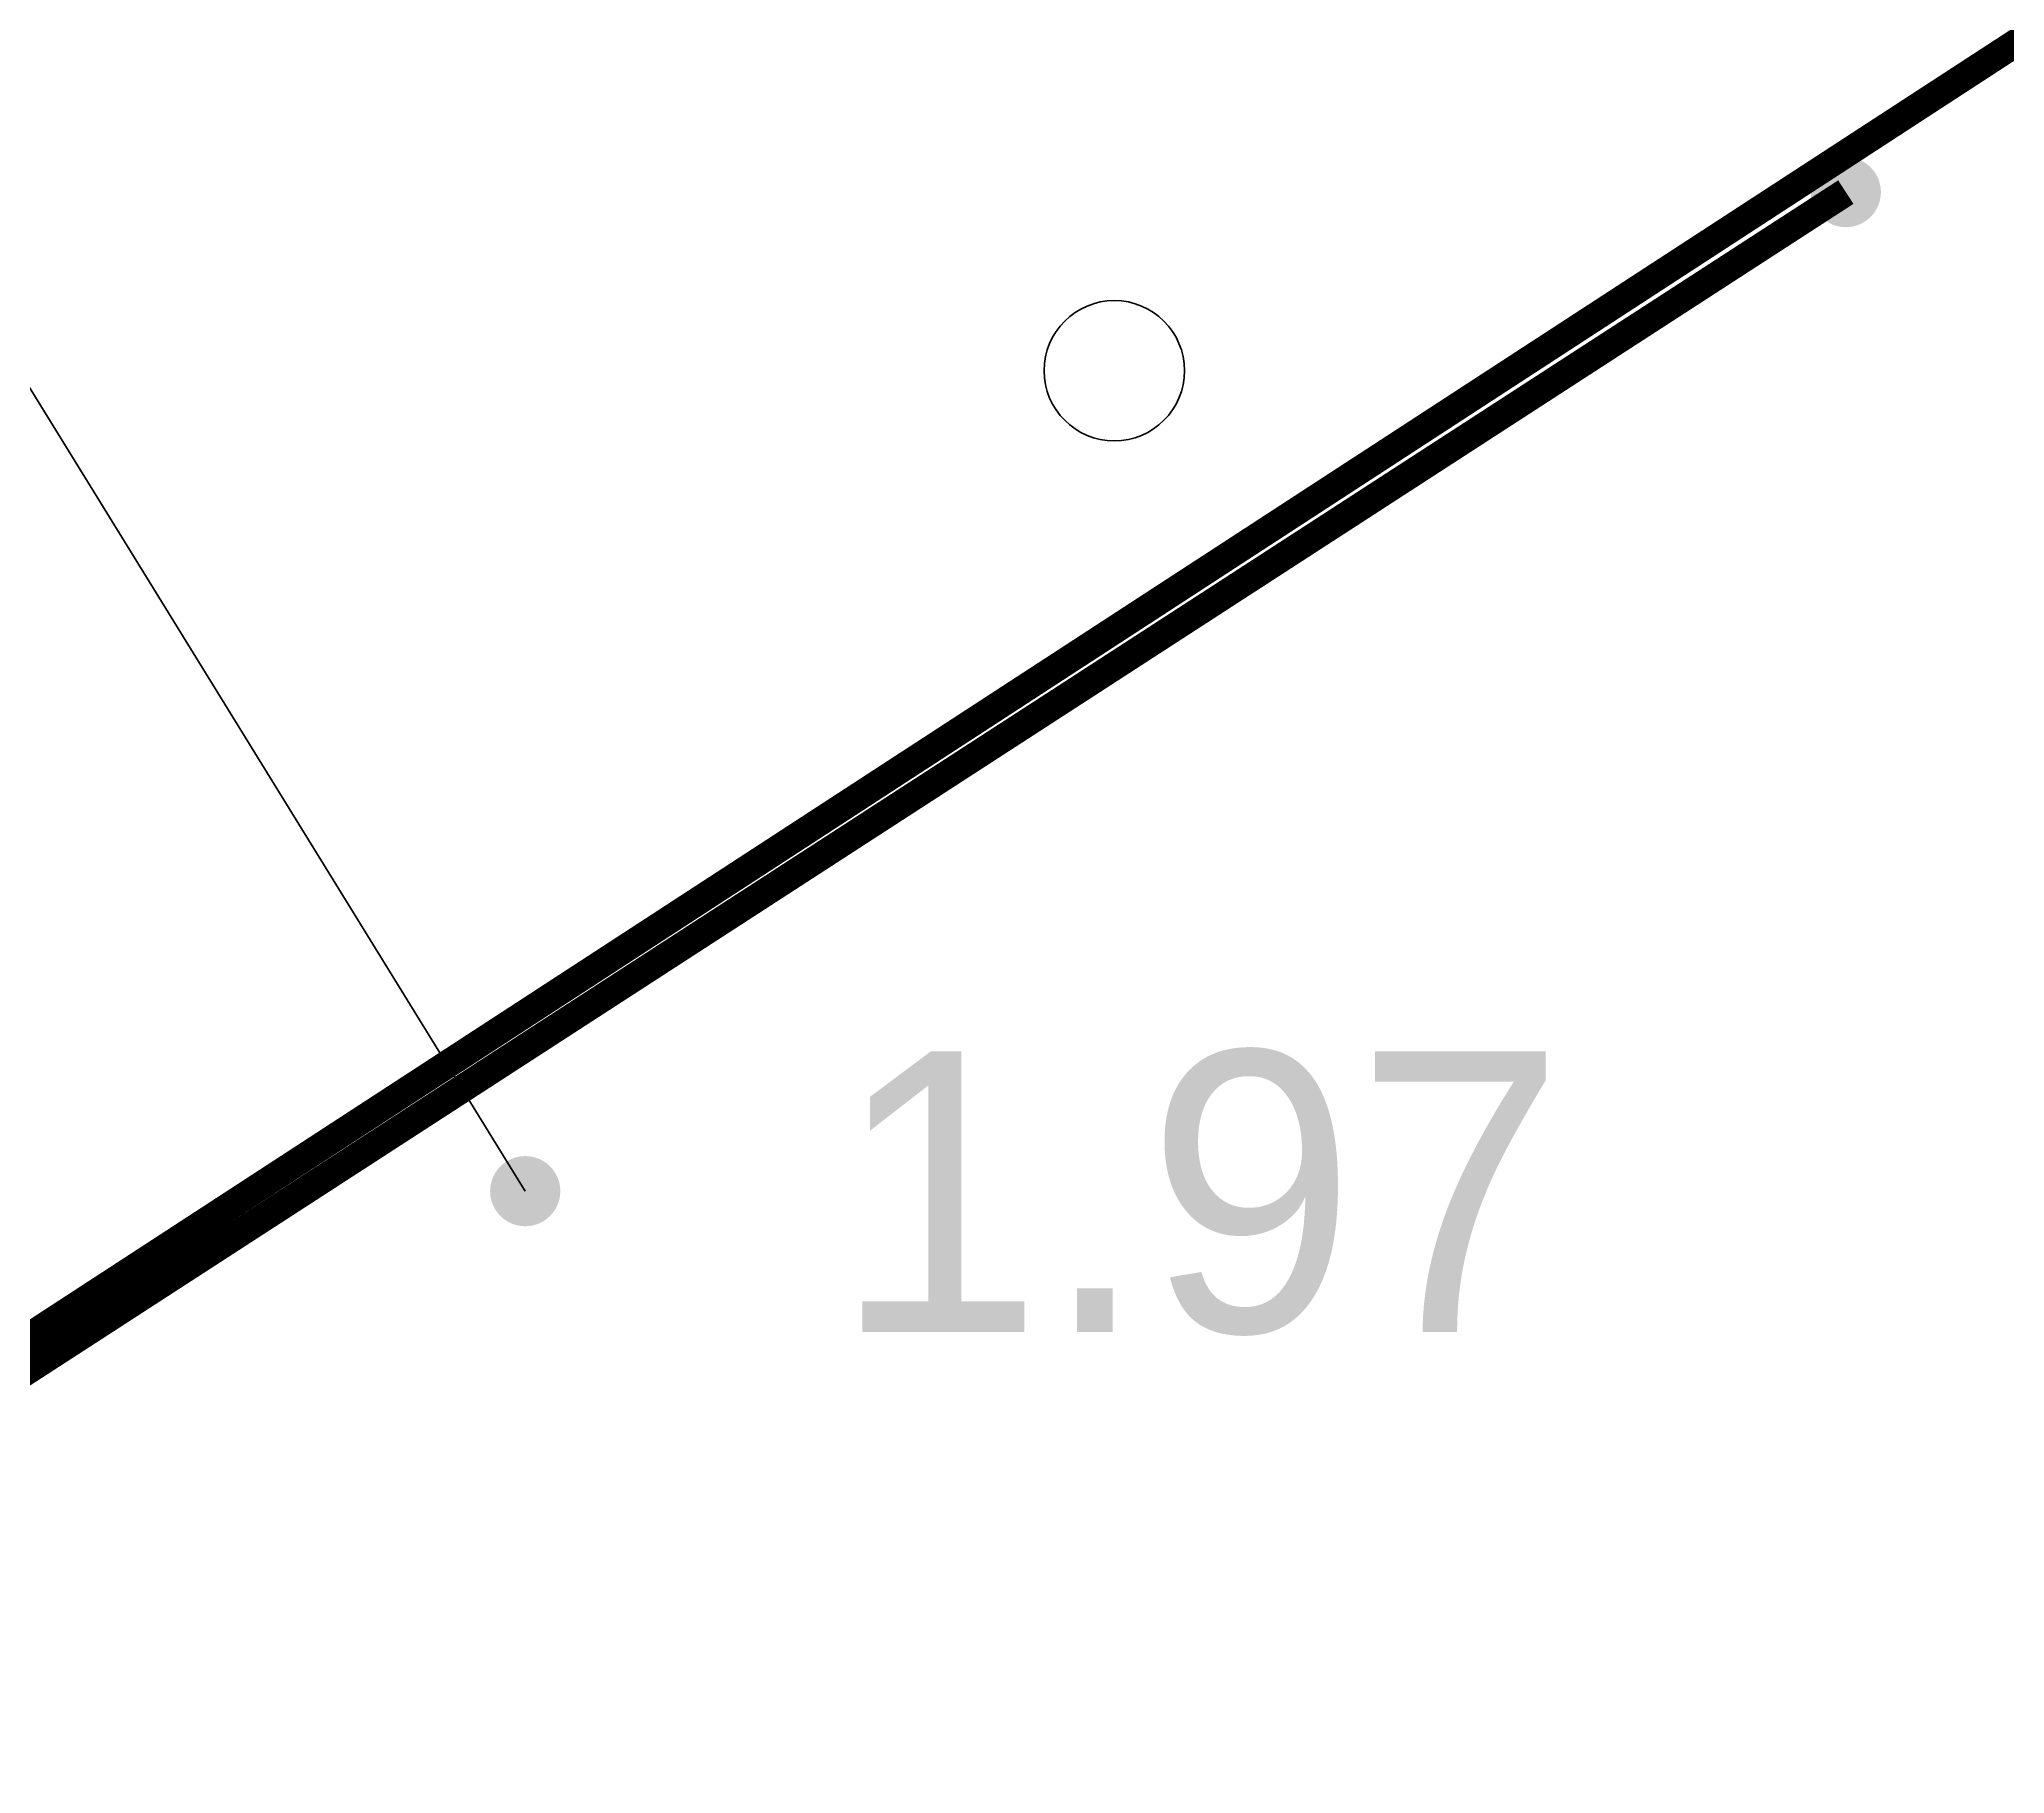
# Model space of a CAD drawing. Extents: x 99002 to 478558, y 2449839 to 2450453.
# Drawn here: x 478489.45 to 478496.45, y 2449907.95 to 2449914.13 of the extents above; entities that cross this region are included whole.
import ezdxf
from ezdxf.enums import TextEntityAlignment as Align

# ---------------------------------------------------------------- set-up
doc = ezdxf.new("R2010")
doc.units = 0
doc.header["$LTSCALE"] = 0.5
doc.linetypes.add('2', pattern=[0])
doc.layers.get('0').update_dxf_attribs({"linetype": 'CONTINUOUS'})
for name, color, linetype in [('DLSS', 4, 'CONTINUOUS'), ('GCD', 1, 'CONTINUOUS'), ('ZBTZ', 3, 'CONTINUOUS'), ('居民地线', 7, 'CONTINUOUS'), ('高程点', 7, 'CONTINUOUS')]:
    doc.layers.add(name, color=color, linetype=linetype)
doc.styles.add('方正中等线简体', font='FZZDXJW.TTF')
doc.linetypes.add('380203', pattern='A,8,-0.5,[147,ss2007.shx,S=1,R=0,X=0,Y=0],-1.5', length=10)

# ---------------------------------------------------------------- blocks, each defined once
blk = doc.blocks.new('7201001')
at = {"linetype": '2'}
h = blk.add_hatch(color=0, dxfattribs=at)
edge = h.paths.add_edge_path(flags=0)
edge.add_arc((0, 0), 0.25, 0, 360)
blk = doc.blocks.new('gc170')
at = {"linetype": 'Continuous'}
blk.add_circle((0, 0), 0.5, dxfattribs=at)
blk = doc.blocks.new('GC200')
at = {"linetype": 'Continuous', "const_width": 0.2, "flags": 128}
blk.add_lwpolyline([(-0.1, 0, 1), (0.1, 0, 1)], format="xyb", close=True, dxfattribs=at)

msp = doc.modelspace()

# ---------------------------------------------------------------- linework, layer by layer
at = {"layer": 'DLSS', "color": 4, "linetype": 'Continuous', "const_width": 0.1, "flags": 128}
msp.add_lwpolyline([(478479.4646, 2449903.0247), (478535.5023, 2449939.524)], dxfattribs=at)
at = {"layer": 'DLSS', "color": 4, "linetype": 'Continuous', "lineweight": -3, "const_width": 0.1}
msp.add_lwpolyline([(478452.0428, 2449885.1604), (478495.8853, 2449913.5833)], dxfattribs=at)
at = {"layer": '居民地线', "color": 6, "linetype": '380203', "lineweight": -3, "ltscale": 0.5, "flags": 128}
msp.add_lwpolyline([(478491.1815, 2449910.0235), (478484.4366, 2449920.9639)], dxfattribs=at)

# ---------------------------------------------------------------- block references
at = {"layer": 'GCD', "color": 1, "linetype": 'Continuous'}
ref = msp.add_blockref('GC200', (478491.6861, 2449912.0159, 1.952), dxfattribs=dict(at, xscale=4.876000004212864e-06, yscale=4.876000004212864e-06, zscale=4.876000004212864e-06))
ref.add_attrib('height', '1.95', dxfattribs={"linetype": 'Continuous', "height": 0.00000975, "style": '方正中等线简体', "width": 0.8}).set_placement((478492.2861, 2449911.5159, 1.952), align=Align.MIDDLE_LEFT)
ref = msp.add_blockref('GC200', (478492.0939, 2449911.1053, 2.167), dxfattribs=dict(at, xscale=4.876000004212864e-06, yscale=4.876000004212864e-06, zscale=4.876000004212864e-06))
ref.add_attrib('height', '2.17', dxfattribs={"linetype": 'Continuous', "height": 0.00000975, "style": '方正中等线简体', "width": 0.8}).set_placement((478492.6939, 2449910.6053, 2.167), align=Align.MIDDLE_LEFT)
at = {"layer": 'ZBTZ', "color": 3, "linetype": 'Continuous', "xscale": 0.5, "yscale": 0.5}
msp.add_blockref('gc170', (478493.2798, 2449912.9469), dxfattribs=at)
at = {"layer": '高程点', "color": 7, "linetype": 'Continuous', "ltscale": 0.5, "xscale": 0.5, "yscale": 0.5}
for p in [(478495.8853, 2449913.5833, 1.96), (478491.1815, 2449910.0235, 1.97)]:
    msp.add_blockref('7201001', p, dxfattribs=at)

# ---------------------------------------------------------------- texts
at = {"layer": '高程点', "color": 7, "linetype": 'Continuous', "ltscale": 0.5, "style": '方正中等线简体'}
msp.add_text('1.97', height=1, dxfattribs=at).set_placement((478492.2808, 2449909.522, 1.97))

doc.saveas('drawing.dxf')
